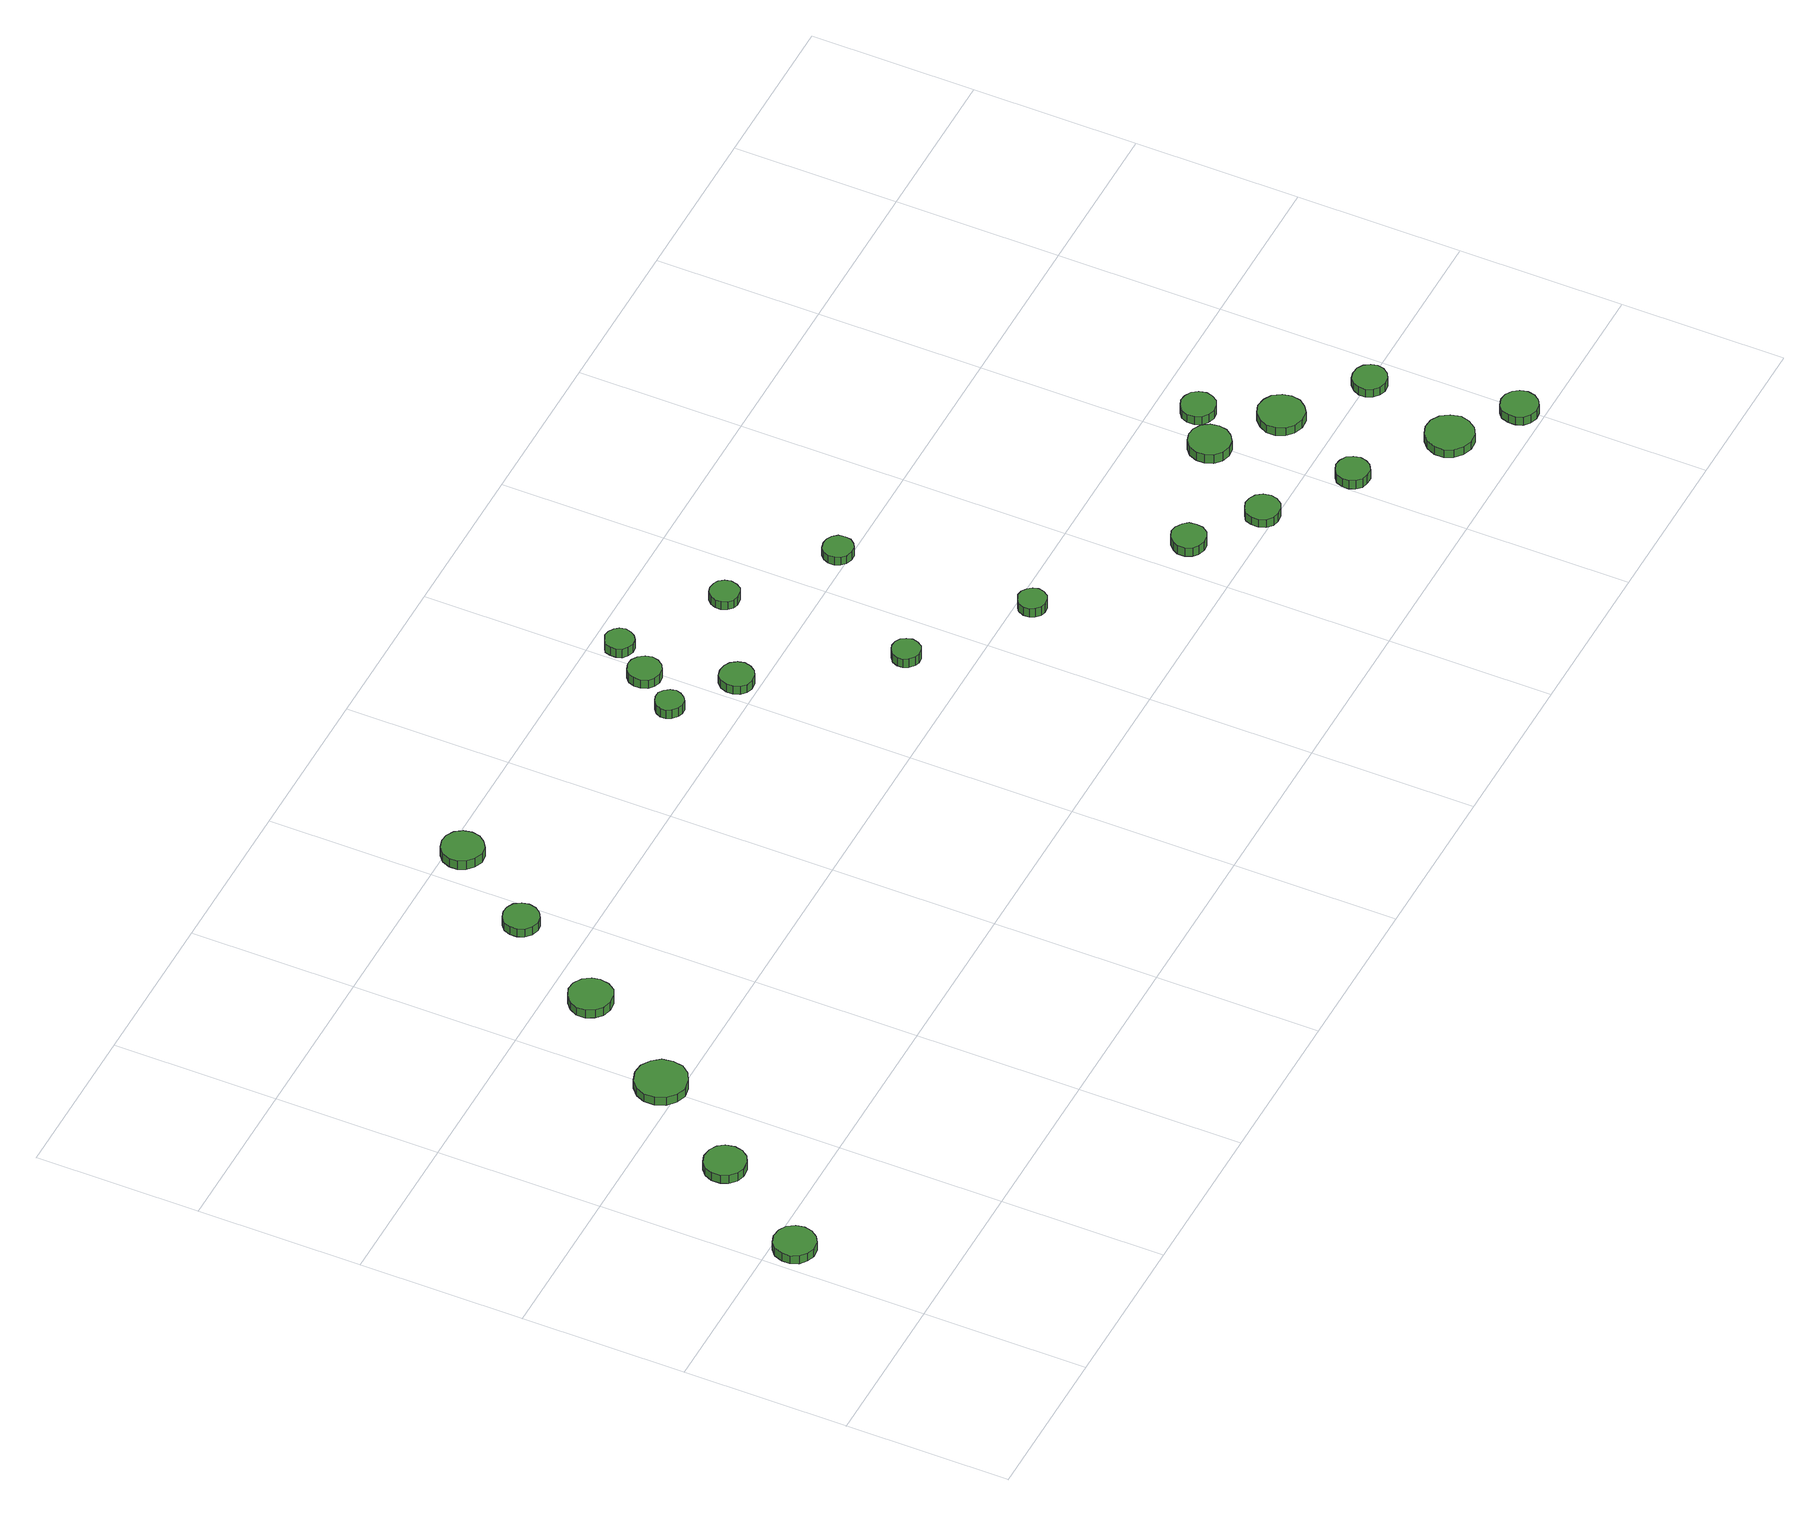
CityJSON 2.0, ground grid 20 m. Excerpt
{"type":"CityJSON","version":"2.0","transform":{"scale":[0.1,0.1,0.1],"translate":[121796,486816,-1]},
"CityObjects":{
"tree1":{"type":"SolitaryVegetationObject","attributes":{"function":"something"},"geometry":[{"type":"MultiSurface","lod":"1","boundaries":[[[0,1,2,3,4,5,6,7,8,9,10,11,12,13,14]],[[15,16,17,18,19,20,21,22,23,24,25,26,27,28,29]],[[0,29,28,1]],[[1,28,27,2]],[[2,27,26,3]],[[3,26,25,4]],[[4,25,24,5]],[[5,24,23,6]],[[6,23,22,7]],[[7,22,21,8]],[[8,21,20,9]],[[9,20,19,10]],[[10,19,18,11]],[[11,18,17,12]],[[12,17,16,13]],[[13,16,15,14]],[[14,15,29,0]]]}]},
"tree2":{"type":"SolitaryVegetationObject","attributes":{"function":"something"},"geometry":[{"type":"MultiSurface","lod":"1","boundaries":[[[30,31,32,33,34,35,36,37,38,39,40,41,42,43,44]],[[45,46,47,48,49,50,51,52,53,54,55,56,57,58,59]],[[30,59,58,31]],[[31,58,57,32]],[[32,57,56,33]],[[33,56,55,34]],[[34,55,54,35]],[[35,54,53,36]],[[36,53,52,37]],[[37,52,51,38]],[[38,51,50,39]],[[39,50,49,40]],[[40,49,48,41]],[[41,48,47,42]],[[42,47,46,43]],[[43,46,45,44]],[[44,45,59,30]]]}]},
"tree3":{"type":"SolitaryVegetationObject","attributes":{"function":"something"},"geometry":[{"type":"MultiSurface","lod":"1","boundaries":[[[60,61,62,63,64,65,66,67,68,69,70,71,72,73,74]],[[75,76,77,78,79,80,81,82,83,84,85,86,87,88,89]],[[60,89,88,61]],[[61,88,87,62]],[[62,87,86,63]],[[63,86,85,64]],[[64,85,84,65]],[[65,84,83,66]],[[66,83,82,67]],[[67,82,81,68]],[[68,81,80,69]],[[69,80,79,70]],[[70,79,78,71]],[[71,78,77,72]],[[72,77,76,73]],[[73,76,75,74]],[[74,75,89,60]]]}]},
"tree4":{"type":"SolitaryVegetationObject","attributes":{"function":"something"},"geometry":[{"type":"MultiSurface","lod":"1","boundaries":[[[90,91,92,93,94,95,96,97,98,99,100,101,102,103,104]],[[105,106,107,108,109,110,111,112,113,114,115,116,117,118,119]],[[90,119,118,91]],[[91,118,117,92]],[[92,117,116,93]],[[93,116,115,94]],[[94,115,114,95]],[[95,114,113,96]],[[96,113,112,97]],[[97,112,111,98]],[[98,111,110,99]],[[99,110,109,100]],[[100,109,108,101]],[[101,108,107,102]],[[102,107,106,103]],[[103,106,105,104]],[[104,105,119,90]]]}]},
"tree5":{"type":"SolitaryVegetationObject","attributes":{"function":"something"},"geometry":[{"type":"MultiSurface","lod":"1","boundaries":[[[120,121,122,123,124,125,126,127,128,129,130,131,132,133,134]],[[135,136,137,138,139,140,141,142,143,144,145,146,147,148,149]],[[120,149,148,121]],[[121,148,147,122]],[[122,147,146,123]],[[123,146,145,124]],[[124,145,144,125]],[[125,144,143,126]],[[126,143,142,127]],[[127,142,141,128]],[[128,141,140,129]],[[129,140,139,130]],[[130,139,138,131]],[[131,138,137,132]],[[132,137,136,133]],[[133,136,135,134]],[[134,135,149,120]]]}]},
"tree6":{"type":"SolitaryVegetationObject","attributes":{"function":"something"},"geometry":[{"type":"MultiSurface","lod":"1","boundaries":[[[150,151,152,153,154,155,156,157,158,159,160,161,162,163,164]],[[165,166,167,168,169,170,171,172,173,174,175,176,177,178,179]],[[150,179,178,151]],[[151,178,177,152]],[[152,177,176,153]],[[153,176,175,154]],[[154,175,174,155]],[[155,174,173,156]],[[156,173,172,157]],[[157,172,171,158]],[[158,171,170,159]],[[159,170,169,160]],[[160,169,168,161]],[[161,168,167,162]],[[162,167,166,163]],[[163,166,165,164]],[[164,165,179,150]]]}]},
"tree7":{"type":"SolitaryVegetationObject","attributes":{"function":"something"},"geometry":[{"type":"MultiSurface","lod":"1","boundaries":[[[180,181,182,183,184,185,186,187,188,189,190,191,192,193,194]],[[195,196,197,198,199,200,201,202,203,204,205,206,207,208,209]],[[180,209,208,181]],[[181,208,207,182]],[[182,207,206,183]],[[183,206,205,184]],[[184,205,204,185]],[[185,204,203,186]],[[186,203,202,187]],[[187,202,201,188]],[[188,201,200,189]],[[189,200,199,190]],[[190,199,198,191]],[[191,198,197,192]],[[192,197,196,193]],[[193,196,195,194]],[[194,195,209,180]]]}]},
"tree8":{"type":"SolitaryVegetationObject","attributes":{"function":"something"},"geometry":[{"type":"MultiSurface","lod":"1","boundaries":[[[210,211,212,213,214,215,216,217,218,219,220,221,222,223,224]],[[225,226,227,228,229,230,231,232,233,234,235,236,237,238,239]],[[210,239,238,211]],[[211,238,237,212]],[[212,237,236,213]],[[213,236,235,214]],[[214,235,234,215]],[[215,234,233,216]],[[216,233,232,217]],[[217,232,231,218]],[[218,231,230,219]],[[219,230,229,220]],[[220,229,228,221]],[[221,228,227,222]],[[222,227,226,223]],[[223,226,225,224]],[[224,225,239,210]]]}]},
"tree9":{"type":"SolitaryVegetationObject","attributes":{"function":"something"},"geometry":[{"type":"MultiSurface","lod":"1","boundaries":[[[240,241,242,243,244,245,246,247,248,249,250,251,252,253,254]],[[255,256,257,258,259,260,261,262,263,264,265,266,267,268,269]],[[240,269,268,241]],[[241,268,267,242]],[[242,267,266,243]],[[243,266,265,244]],[[244,265,264,245]],[[245,264,263,246]],[[246,263,262,247]],[[247,262,261,248]],[[248,261,260,249]],[[249,260,259,250]],[[250,259,258,251]],[[251,258,257,252]],[[252,257,256,253]],[[253,256,255,254]],[[254,255,269,240]]]}]},
"tree10":{"type":"SolitaryVegetationObject","attributes":{"function":"something"},"geometry":[{"type":"MultiSurface","lod":"1","boundaries":[[[270,271,272,273,274,275,276,277,278,279,280,281,282,283,284]],[[285,286,287,288,289,290,291,292,293,294,295,296,297,298,299]],[[270,299,298,271]],[[271,298,297,272]],[[272,297,296,273]],[[273,296,295,274]],[[274,295,294,275]],[[275,294,293,276]],[[276,293,292,277]],[[277,292,291,278]],[[278,291,290,279]],[[279,290,289,280]],[[280,289,288,281]],[[281,288,287,282]],[[282,287,286,283]],[[283,286,285,284]],[[284,285,299,270]]]}]},
"tree11":{"type":"SolitaryVegetationObject","attributes":{"function":"something"},"geometry":[{"type":"MultiSurface","lod":"1","boundaries":[[[300,301,302,303,304,305,306,307,308,309,310,311,312,313,314]],[[315,316,317,318,319,320,321,322,323,324,325,326,327,328,329]],[[300,329,328,301]],[[301,328,327,302]],[[302,327,326,303]],[[303,326,325,304]],[[304,325,324,305]],[[305,324,323,306]],[[306,323,322,307]],[[307,322,321,308]],[[308,321,320,309]],[[309,320,319,310]],[[310,319,318,311]],[[311,318,317,312]],[[312,317,316,313]],[[313,316,315,314]],[[314,315,329,300]]]}]},
"tree12":{"type":"SolitaryVegetationObject","attributes":{"function":"something"},"geometry":[{"type":"MultiSurface","lod":"1","boundaries":[[[330,331,332,333,334,335,336,337,338,339,340,341,342,343,344]],[[345,346,347,348,349,350,351,352,353,354,355,356,357,358,359]],[[330,359,358,331]],[[331,358,357,332]],[[332,357,356,333]],[[333,356,355,334]],[[334,355,354,335]],[[335,354,353,336]],[[336,353,352,337]],[[337,352,351,338]],[[338,351,350,339]],[[339,350,349,340]],[[340,349,348,341]],[[341,348,347,342]],[[342,347,346,343]],[[343,346,345,344]],[[344,345,359,330]]]}]},
"tree13":{"type":"SolitaryVegetationObject","attributes":{"function":"something"},"geometry":[{"type":"MultiSurface","lod":"1","boundaries":[[[360,361,362,363,364,365,366,367,368,369,370,371,372,373,374]],[[375,376,377,378,379,380,381,382,383,384,385,386,387,388,389]],[[360,389,388,361]],[[361,388,387,362]],[[362,387,386,363]],[[363,386,385,364]],[[364,385,384,365]],[[365,384,383,366]],[[366,383,382,367]],[[367,382,381,368]],[[368,381,380,369]],[[369,380,379,370]],[[370,379,378,371]],[[371,378,377,372]],[[372,377,376,373]],[[373,376,375,374]],[[374,375,389,360]]]}]},
"tree14":{"type":"SolitaryVegetationObject","attributes":{"function":"something"},"geometry":[{"type":"MultiSurface","lod":"1","boundaries":[[[390,391,392,393,394,395,396,397,398,399,400,401,402,403,404]],[[405,406,407,408,409,410,411,412,413,414,415,416,417,418,419]],[[390,419,418,391]],[[391,418,417,392]],[[392,417,416,393]],[[393,416,415,394]],[[394,415,414,395]],[[395,414,413,396]],[[396,413,412,397]],[[397,412,411,398]],[[398,411,410,399]],[[399,410,409,400]],[[400,409,408,401]],[[401,408,407,402]],[[402,407,406,403]],[[403,406,405,404]],[[404,405,419,390]]]}]},
"tree15":{"type":"SolitaryVegetationObject","attributes":{"function":"something"},"geometry":[{"type":"MultiSurface","lod":"1","boundaries":[[[420,421,422,423,424,425,426,427,428,429,430,431,432,433,434]],[[435,436,437,438,439,440,441,442,443,444,445,446,447,448,449]],[[420,449,448,421]],[[421,448,447,422]],[[422,447,446,423]],[[423,446,445,424]],[[424,445,444,425]],[[425,444,443,426]],[[426,443,442,427]],[[427,442,441,428]],[[428,441,440,429]],[[429,440,439,430]],[[430,439,438,431]],[[431,438,437,432]],[[432,437,436,433]],[[433,436,435,434]],[[434,435,449,420]]]}]},
"tree16":{"type":"SolitaryVegetationObject","attributes":{"function":"something"},"geometry":[{"type":"MultiSurface","lod":"1","boundaries":[[[450,451,452,453,454,455,456,457,458,459,460,461,462,463,464]],[[465,466,467,468,469,470,471,472,473,474,475,476,477,478,479]],[[450,479,478,451]],[[451,478,477,452]],[[452,477,476,453]],[[453,476,475,454]],[[454,475,474,455]],[[455,474,473,456]],[[456,473,472,457]],[[457,472,471,458]],[[458,471,470,459]],[[459,470,469,460]],[[460,469,468,461]],[[461,468,467,462]],[[462,467,466,463]],[[463,466,465,464]],[[464,465,479,450]]]}]},
"tree17":{"type":"SolitaryVegetationObject","attributes":{"function":"something"},"geometry":[{"type":"MultiSurface","lod":"1","boundaries":[[[480,481,482,483,484,485,486,487,488,489,490,491,492,493,494]],[[495,496,497,498,499,500,501,502,503,504,505,506,507,508,509]],[[480,509,508,481]],[[481,508,507,482]],[[482,507,506,483]],[[483,506,505,484]],[[484,505,504,485]],[[485,504,503,486]],[[486,503,502,487]],[[487,502,501,488]],[[488,501,500,489]],[[489,500,499,490]],[[490,499,498,491]],[[491,498,497,492]],[[492,497,496,493]],[[493,496,495,494]],[[494,495,509,480]]]}]},
"tree18":{"type":"SolitaryVegetationObject","attributes":{"function":"something"},"geometry":[{"type":"MultiSurface","lod":"1","boundaries":[[[510,511,512,513,514,515,516,517,518,519,520,521,522,523,524]],[[525,526,527,528,529,530,531,532,533,534,535,536,537,538,539]],[[510,539,538,511]],[[511,538,537,512]],[[512,537,536,513]],[[513,536,535,514]],[[514,535,534,515]],[[515,534,533,516]],[[516,533,532,517]],[[517,532,531,518]],[[518,531,530,519]],[[519,530,529,520]],[[520,529,528,521]],[[521,528,527,522]],[[522,527,526,523]],[[523,526,525,524]],[[524,525,539,510]]]}]},
"tree19":{"type":"SolitaryVegetationObject","attributes":{"function":"something"},"geometry":[{"type":"MultiSurface","lod":"1","boundaries":[[[540,541,542,543,544,545,546,547,548,549,550,551,552,553,554]],[[555,556,557,558,559,560,561,562,563,564,565,566,567,568,569]],[[540,569,568,541]],[[541,568,567,542]],[[542,567,566,543]],[[543,566,565,544]],[[544,565,564,545]],[[545,564,563,546]],[[546,563,562,547]],[[547,562,561,548]],[[548,561,560,549]],[[549,560,559,550]],[[550,559,558,551]],[[551,558,557,552]],[[552,557,556,553]],[[553,556,555,554]],[[554,555,569,540]]]}]},
"tree20":{"type":"SolitaryVegetationObject","attributes":{"function":"something"},"geometry":[{"type":"MultiSurface","lod":"1","boundaries":[[[570,571,572,573,574,575,576,577,578,579,580,581,582,583,584]],[[585,586,587,588,589,590,591,592,593,594,595,596,597,598,599]],[[570,599,598,571]],[[571,598,597,572]],[[572,597,596,573]],[[573,596,595,574]],[[574,595,594,575]],[[575,594,593,576]],[[576,593,592,577]],[[577,592,591,578]],[[578,591,590,579]],[[579,590,589,580]],[[580,589,588,581]],[[581,588,587,582]],[[582,587,586,583]],[[583,586,585,584]],[[584,585,599,570]]]}]},
"tree21":{"type":"SolitaryVegetationObject","attributes":{"function":"something"},"geometry":[{"type":"MultiSurface","lod":"1","boundaries":[[[600,601,602,603,604,605,606,607,608,609,610,611,612,613,614]],[[615,616,617,618,619,620,621,622,623,624,625,626,627,628,629]],[[600,629,628,601]],[[601,628,627,602]],[[602,627,626,603]],[[603,626,625,604]],[[604,625,624,605]],[[605,624,623,606]],[[606,623,622,607]],[[607,622,621,608]],[[608,621,620,609]],[[609,620,619,610]],[[610,619,618,611]],[[611,618,617,612]],[[612,617,616,613]],[[613,616,615,614]],[[614,615,629,600]]]}]},
"tree22":{"type":"SolitaryVegetationObject","attributes":{"function":"something"},"geometry":[{"type":"MultiSurface","lod":"1","boundaries":[[[630,631,632,633,634,635,636,637,638,639,640,641,642,643,644]],[[645,646,647,648,649,650,651,652,653,654,655,656,657,658,659]],[[630,659,658,631]],[[631,658,657,632]],[[632,657,656,633]],[[633,656,655,634]],[[634,655,654,635]],[[635,654,653,636]],[[636,653,652,637]],[[637,652,651,638]],[[638,651,650,639]],[[639,650,649,640]],[[640,649,648,641]],[[641,648,647,642]],[[642,647,646,643]],[[643,646,645,644]],[[644,645,659,630]]]}]},
"tree23":{"type":"SolitaryVegetationObject","attributes":{"function":"something"},"geometry":[{"type":"MultiSurface","lod":"1","boundaries":[[[660,661,662,663,664,665,666,667,668,669,670,671,672,673,674]],[[675,676,677,678,679,680,681,682,683,684,685,686,687,688,689]],[[660,689,688,661]],[[661,688,687,662]],[[662,687,686,663]],[[663,686,685,664]],[[664,685,684,665]],[[665,684,683,666]],[[666,683,682,667]],[[667,682,681,668]],[[668,681,680,669]],[[669,680,679,670]],[[670,679,678,671]],[[671,678,677,672]],[[672,677,676,673]],[[673,676,675,674]],[[674,675,689,660]]]}]}
},
"vertices":[
[56,174,20],[54,184,20],[48,193,20],[39,198,20],[28,199,20],[19,196,20],[11,189,20],[7,179,20],[7,169,20],[11,159,20],[19,153,20],[28,149,20],[39,150,20],[48,156,20],[54,164,20],[54,164,8],[48,156,8],[39,150,8],[28,149,8],[19,153,8],[11,159,8],[7,169,8],[7,179,8],[11,189,8],[19,196,8],[28,199,8],[39,198,8],[48,193,8],[54,184,8],[56,174,8],
[140,300,19],[138,311,19],[132,319,19],[123,324,19],[112,325,19],[103,322,19],[95,315,19],[91,306,19],[91,295,19],[95,286,19],[103,279,19],[112,276,19],[123,277,19],[132,282,19],[138,290,19],[138,290,7],[132,282,7],[123,277,7],[112,276,7],[103,279,7],[95,286,7],[91,295,7],[91,306,7],[95,315,7],[103,322,7],[112,325,7],[123,324,7],[132,319,7],[138,311,7],[140,300,7],
[233,421,20],[231,434,20],[223,444,20],[212,451,20],[199,452,20],[187,448,20],[177,439,20],[172,428,20],[172,415,20],[177,403,20],[187,394,20],[199,390,20],[212,392,20],[223,398,20],[231,408,20],[231,408,8],[223,398,8],[212,392,8],[199,390,8],[187,394,8],[177,403,8],[172,415,8],[172,428,8],[177,439,8],[187,448,8],[199,452,8],[212,451,8],[223,444,8],[231,434,8],[233,421,8],
[317,551,20],[315,561,20],[309,570,20],[299,576,20],[288,577,20],[278,573,20],[270,566,20],[265,556,20],[265,545,20],[270,535,20],[278,528,20],[288,525,20],[299,526,20],[309,531,20],[315,540,20],[315,540,8],[309,531,8],[299,526,8],[288,525,8],[278,528,8],[270,535,8],[265,545,8],[265,556,8],[270,566,8],[278,573,8],[288,577,8],[299,576,8],[309,570,8],[315,561,8],[317,551,8],
[392,675,20],[390,683,20],[385,691,20],[377,695,20],[369,696,20],[360,693,20],[353,687,20],[350,679,20],[350,670,20],[353,662,20],[360,656,20],[369,653,20],[377,654,20],[385,659,20],[390,666,20],[390,666,8],[385,659,8],[377,654,8],[369,653,8],[360,656,8],[353,662,8],[350,670,8],[350,679,8],[353,687,8],[360,693,8],[369,696,8],[377,695,8],[385,691,8],[390,683,8],[392,675,8],
[469,782,20],[467,792,20],[461,801,20],[452,806,20],[442,807,20],[432,804,20],[424,797,20],[420,787,20],[420,777,20],[424,768,20],[432,761,20],[442,757,20],[452,758,20],[461,764,20],[467,772,20],[467,772,7],[461,764,7],[452,758,7],[442,757,7],[432,761,7],[424,768,7],[420,777,7],[420,787,7],[424,797,7],[432,804,7],[442,807,7],[452,806,7],[461,801,7],[467,792,7],[469,782,7],
[772,675,21],[770,682,21],[766,688,21],[760,692,21],[753,692,21],[747,690,21],[741,685,21],[738,679,21],[738,672,21],[741,666,21],[747,661,21],[753,659,21],[760,659,21],[766,663,21],[770,669,21],[770,669,8],[766,663,8],[760,659,8],[753,659,8],[747,661,8],[741,666,8],[738,672,8],[738,679,8],[741,685,8],[747,690,8],[753,692,8],[760,692,8],[766,688,8],[770,682,8],[772,675,8],
[810,723,20],[808,731,20],[803,738,20],[796,742,20],[788,743,20],[780,740,20],[774,735,20],[771,727,20],[771,719,20],[774,711,20],[780,706,20],[788,703,20],[796,704,20],[803,708,20],[808,715,20],[808,715,7],[803,708,7],[796,704,7],[788,703,7],[780,706,7],[774,711,7],[771,719,7],[771,727,7],[774,735,7],[780,740,7],[788,743,7],[796,742,7],[803,738,7],[808,731,7],[810,723,7],
[846,626,20],[844,634,20],[839,641,20],[832,645,20],[823,646,20],[815,644,20],[809,638,20],[806,630,20],[806,622,20],[809,614,20],[815,608,20],[823,606,20],[832,607,20],[839,611,20],[844,618,20],[844,618,8],[839,611,8],[832,607,8],[823,606,8],[815,608,8],[809,614,8],[806,622,8],[806,630,8],[809,638,8],[815,644,8],[823,646,8],[832,645,8],[839,641,8],[844,634,8],[846,626,8],
[838,769,20],[836,776,20],[832,781,20],[826,785,20],[819,786,20],[812,783,20],[806,779,20],[804,772,20],[804,765,20],[806,758,20],[812,754,20],[819,751,20],[826,752,20],[832,756,20],[836,762,20],[836,762,7],[832,756,7],[826,752,7],[819,751,7],[812,754,7],[806,758,7],[804,765,7],[804,772,7],[806,779,7],[812,783,7],[819,786,7],[826,785,7],[832,781,7],[836,776,7],[838,769,7],
[962,474,19],[960,481,19],[956,487,19],[950,490,19],[943,491,19],[937,489,19],[931,484,19],[928,477,19],[928,470,19],[931,464,19],[937,459,19],[943,457,19],[950,458,19],[956,461,19],[960,467,19],[960,467,6],[956,461,6],[950,458,6],[943,457,6],[937,459,6],[931,464,6],[928,470,6],[928,477,6],[931,484,6],[937,489,6],[943,491,6],[950,490,6],[956,487,6],[960,481,6],[962,474,6],
[959,697,19],[957,704,19],[953,710,19],[947,713,19],[939,714,19],[932,712,19],[927,707,19],[924,700,19],[924,693,19],[927,686,19],[932,681,19],[939,679,19],[947,680,19],[953,683,19],[957,689,19],[957,689,7],[953,683,7],[947,680,7],[939,679,7],[932,681,7],[927,686,7],[924,693,7],[924,700,7],[927,707,7],[932,712,7],[939,714,7],[947,713,7],[953,710,7],[957,704,7],[959,697,7],
[1095,382,20],[1093,389,20],[1089,394,20],[1083,398,20],[1076,399,20],[1069,396,20],[1064,392,20],[1061,385,20],[1061,378,20],[1064,372,20],[1069,367,20],[1076,365,20],[1083,366,20],[1089,369,20],[1093,375,20],[1093,375,7],[1089,369,7],[1083,366,7],[1076,365,7],[1069,367,7],[1064,372,7],[1061,378,7],[1061,385,7],[1064,392,7],[1069,396,7],[1076,399,7],[1083,398,7],[1089,394,7],[1093,389,7],[1095,382,7],
[1078,613,19],[1077,621,19],[1072,627,19],[1066,630,19],[1059,631,19],[1051,629,19],[1046,624,19],[1043,617,19],[1043,610,19],[1046,603,19],[1051,598,19],[1059,596,19],[1066,596,19],[1072,600,19],[1077,606,19],[1077,606,7],[1072,600,7],[1066,596,7],[1059,596,7],[1051,598,7],[1046,603,7],[1043,610,7],[1043,617,7],[1046,624,7],[1051,629,7],[1059,631,7],[1066,630,7],[1072,627,7],[1077,621,7],[1078,613,7],
[1264,268,20],[1263,277,20],[1258,283,20],[1250,288,20],[1242,289,20],[1234,286,20],[1228,280,20],[1224,273,20],[1224,264,20],[1228,256,20],[1234,251,20],[1242,248,20],[1250,249,20],[1258,253,20],[1263,260,20],[1263,260,7],[1258,253,7],[1250,249,7],[1242,248,7],[1234,251,7],[1228,256,7],[1224,264,7],[1224,273,7],[1228,280,7],[1234,286,7],[1242,289,7],[1250,288,7],[1258,283,7],[1263,277,7],[1264,268,7],
[1343,214,19],[1341,223,19],[1336,230,19],[1328,234,19],[1320,235,19],[1312,232,19],[1305,227,19],[1302,219,19],[1302,210,19],[1305,202,19],[1312,196,19],[1320,194,19],[1328,195,19],[1336,199,19],[1341,206,19],[1341,206,7],[1336,199,7],[1328,195,7],[1320,194,7],[1312,196,7],[1305,202,7],[1302,210,7],[1302,219,7],[1305,227,7],[1312,232,7],[1320,235,7],[1328,234,7],[1336,230,7],[1341,223,7],[1343,214,7],
[1440,150,20],[1438,158,20],[1434,165,20],[1426,169,20],[1418,170,20],[1410,167,20],[1404,162,20],[1401,154,20],[1401,146,20],[1404,139,20],[1410,133,20],[1418,131,20],[1426,131,20],[1434,136,20],[1438,142,20],[1438,142,7],[1434,136,7],[1426,131,7],[1418,131,7],[1410,133,7],[1404,139,7],[1401,146,7],[1401,154,7],[1404,162,7],[1410,167,7],[1418,170,7],[1426,169,7],[1434,165,7],[1438,158,7],[1440,150,7],
[1418,314,20],[1416,324,20],[1410,333,20],[1401,338,20],[1391,339,20],[1381,336,20],[1373,329,20],[1369,319,20],[1369,309,20],[1373,299,20],[1381,292,20],[1391,289,20],[1401,290,20],[1410,296,20],[1416,304,20],[1416,304,7],[1410,296,7],[1401,290,7],[1391,289,7],[1381,292,7],[1373,299,7],[1369,309,7],[1369,319,7],[1373,329,7],[1381,336,7],[1391,339,7],[1401,338,7],[1410,333,7],[1416,324,7],[1418,314,7],
[1549,78,19],[1546,90,19],[1539,100,19],[1529,106,19],[1517,107,19],[1506,103,19],[1497,95,19],[1492,84,19],[1492,72,19],[1497,62,19],[1506,54,19],[1517,50,19],[1529,51,19],[1539,57,19],[1546,67,19],[1546,67,7],[1539,57,7],[1529,51,7],[1517,50,7],[1506,54,7],[1497,62,7],[1492,72,7],[1492,84,7],[1497,95,7],[1506,103,7],[1517,107,7],[1529,106,7],[1539,100,7],[1546,90,7],[1549,78,7],
[1461,350,19],[1459,359,19],[1454,366,19],[1446,370,19],[1438,371,19],[1430,368,19],[1423,363,19],[1420,355,19],[1420,346,19],[1423,338,19],[1430,333,19],[1438,330,19],[1446,331,19],[1454,335,19],[1459,342,19],[1459,342,7],[1454,335,7],[1446,331,7],[1438,330,7],[1430,333,7],[1423,338,7],[1420,346,7],[1420,355,7],[1423,363,7],[1430,368,7],[1438,371,7],[1446,370,7],[1454,366,7],[1459,359,7],[1461,350,7],
[1497,262,19],[1495,273,19],[1488,283,19],[1479,288,19],[1467,290,19],[1456,286,19],[1448,278,19],[1443,268,19],[1443,257,19],[1448,246,19],[1456,239,19],[1467,235,19],[1479,236,19],[1488,242,19],[1495,251,19],[1495,251,7],[1488,242,7],[1479,236,7],[1467,235,7],[1456,239,7],[1448,246,7],[1443,257,7],[1443,268,7],[1448,278,7],[1456,286,7],[1467,290,7],[1479,288,7],[1488,283,7],[1495,273,7],[1497,262,7],
[1617,28,19],[1615,37,19],[1610,44,19],[1602,49,19],[1593,50,19],[1584,47,19],[1577,41,19],[1574,32,19],[1574,23,19],[1577,15,19],[1584,9,19],[1593,6,19],[1602,7,19],[1610,12,19],[1615,19,19],[1615,19,7],[1610,12,7],[1602,7,7],[1593,6,7],[1584,9,7],[1577,15,7],[1574,23,7],[1574,32,7],[1577,41,7],[1584,47,7],[1593,50,7],[1602,49,7],[1610,44,7],[1615,37,7],[1617,28,7],
[1583,197,19],[1581,205,19],[1576,212,19],[1569,216,19],[1560,217,19],[1552,215,19],[1546,209,19],[1542,201,19],[1542,193,19],[1546,185,19],[1552,180,19],[1560,177,19],[1569,178,19],[1576,182,19],[1581,189,19],[1581,189,7],[1576,182,7],[1569,178,7],[1560,177,7],[1552,180,7],[1546,185,7],[1542,193,7],[1542,201,7],[1546,209,7],[1552,215,7],[1560,217,7],[1569,216,7],[1576,212,7],[1581,205,7],[1583,197,7]
]}
